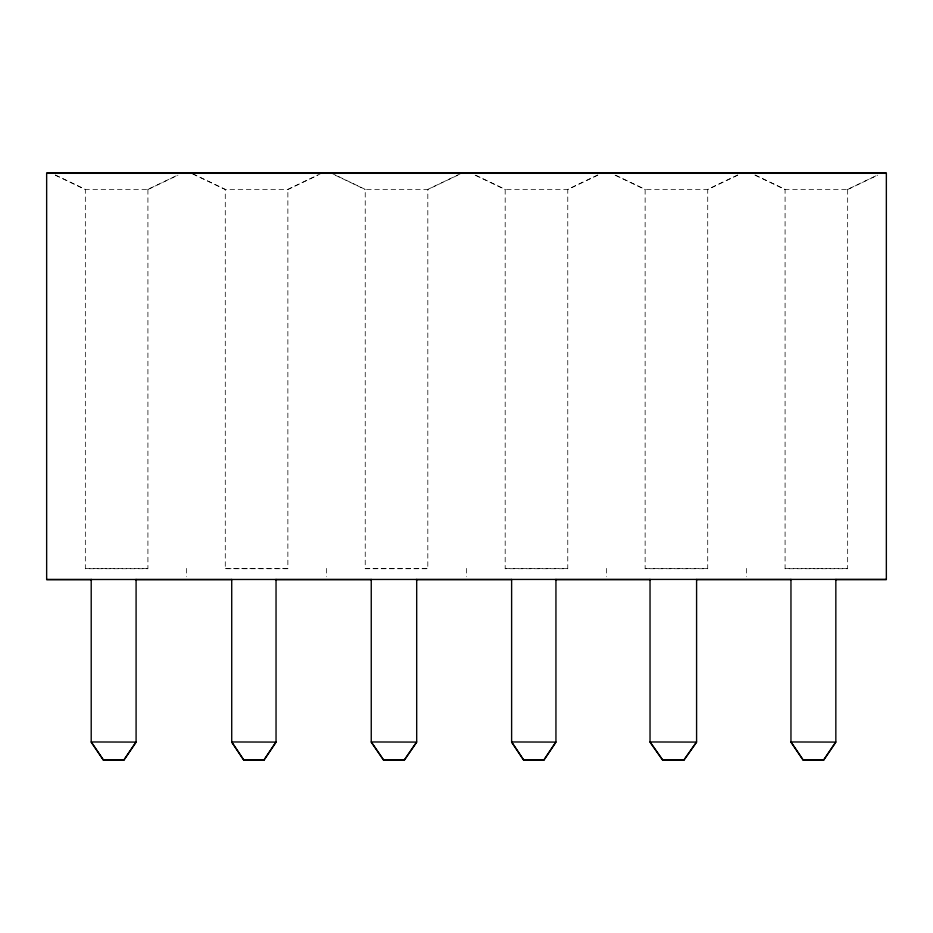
<?xml version="1.0" encoding="UTF-8"?>
<svg xmlns="http://www.w3.org/2000/svg" width="933" height="933" viewBox="0 0 933 933"><rect width="100%" height="100%" fill="white"/><g stroke="black" fill="none" stroke-linecap="round" stroke-linejoin="round"><path stroke-width="0.7" stroke-dasharray="4.67 3.5" d="M55.304 175.171L85.335 189.504L147.915 189.399L177.946 174.972M192.653 173.923L225.285 189.504L287.865 189.399L320.497 173.713M460.447 173.713L427.815 189.399L427.815 568.722L365.235 568.722L365.235 189.399L332.603 173.713M597.796 174.972L567.765 189.399L567.765 568.722L505.185 568.722L505.185 189.399L475.154 174.972M737.746 174.972L707.715 189.399L707.715 568.722L645.135 568.722L645.135 189.399L615.104 174.972M755.054 175.171L785.085 189.504L847.665 189.399L877.696 174.972M147.915 189.504L177.946 175.171M287.865 189.504L317.896 175.171M457.846 175.171L427.815 189.504L365.235 189.399M597.796 175.171L567.765 189.504L505.185 189.399M737.746 175.171L707.715 189.504L645.135 189.399M847.665 189.504L877.696 175.171M85.335 568.617L147.915 568.617M225.285 568.617L287.865 568.617M365.235 568.617L427.815 568.617M505.185 568.617L567.765 568.617M645.135 568.617L707.715 568.617M785.085 568.617L847.665 568.617M615.104 175.171L645.135 189.504M475.154 175.171L505.185 189.504M335.204 175.171L365.235 189.504M755.054 174.972L785.085 189.399L785.085 568.722L847.665 568.722L847.665 189.399M192.653 173.713L225.285 189.399L225.285 568.722L287.865 568.722L287.865 189.399M55.304 174.972L85.335 189.399L85.335 568.722L147.915 568.722L147.915 189.399M746.4 568.384L746.4 576.734M606.45 568.384L606.45 576.734M466.5 568.384L466.5 576.734M326.55 568.384L326.55 576.734M186.6 568.384L186.6 576.734"/><path stroke-width="1.4" d="M231.722 579.44L231.722 742.085L243.676 759.917L264.086 759.917L276.04 741.968L276.04 579.44M511.622 579.44L511.622 742.085L523.576 759.917L543.986 759.917L555.94 741.968L555.94 579.44M264.086 759.917L276.04 742.085L231.722 741.968L243.676 759.917M543.986 759.917L555.94 742.085L511.622 741.968L523.576 759.917M91.212 579.44L91.212 742.085L103.318 759.917L123.996 759.917L136.09 741.968L136.09 579.44M790.962 579.44L790.962 742.085L803.068 759.917L823.746 759.917L835.84 741.968L835.84 579.44M123.996 759.917L136.09 742.085L91.212 741.968L103.318 759.917M823.746 759.917L835.84 742.085L790.962 741.968L803.068 759.917M371.252 579.44L371.252 742.085L383.51 759.917L404.432 759.917L416.689 741.968L416.689 579.44M404.432 759.917L416.689 742.085L371.252 741.968L383.51 759.917M650.033 579.44L650.033 742.085L662.582 759.917L684.029 759.917L696.589 741.968L696.589 579.44M684.029 759.917L696.589 742.085L650.033 741.968L662.582 759.917M46.65 173.316L886.35 173.316M46.65 579.498L886.35 579.381M91.842 579.615L46.65 579.615L46.65 173.083L886.35 173.083L886.35 579.615L835.851 579.615M135.577 579.615L231.792 579.615M275.527 579.615L371.276 579.615M416.001 579.615L511.692 579.615M555.427 579.615L650.184 579.615M696.834 579.615L791.126 579.615M103.318 759.87L123.996 759.87M243.676 759.87L264.086 759.87M383.51 759.87L404.432 759.87M523.576 759.87L543.986 759.87M662.582 759.87L684.029 759.87M803.068 759.87L823.746 759.87"/></g></svg>
